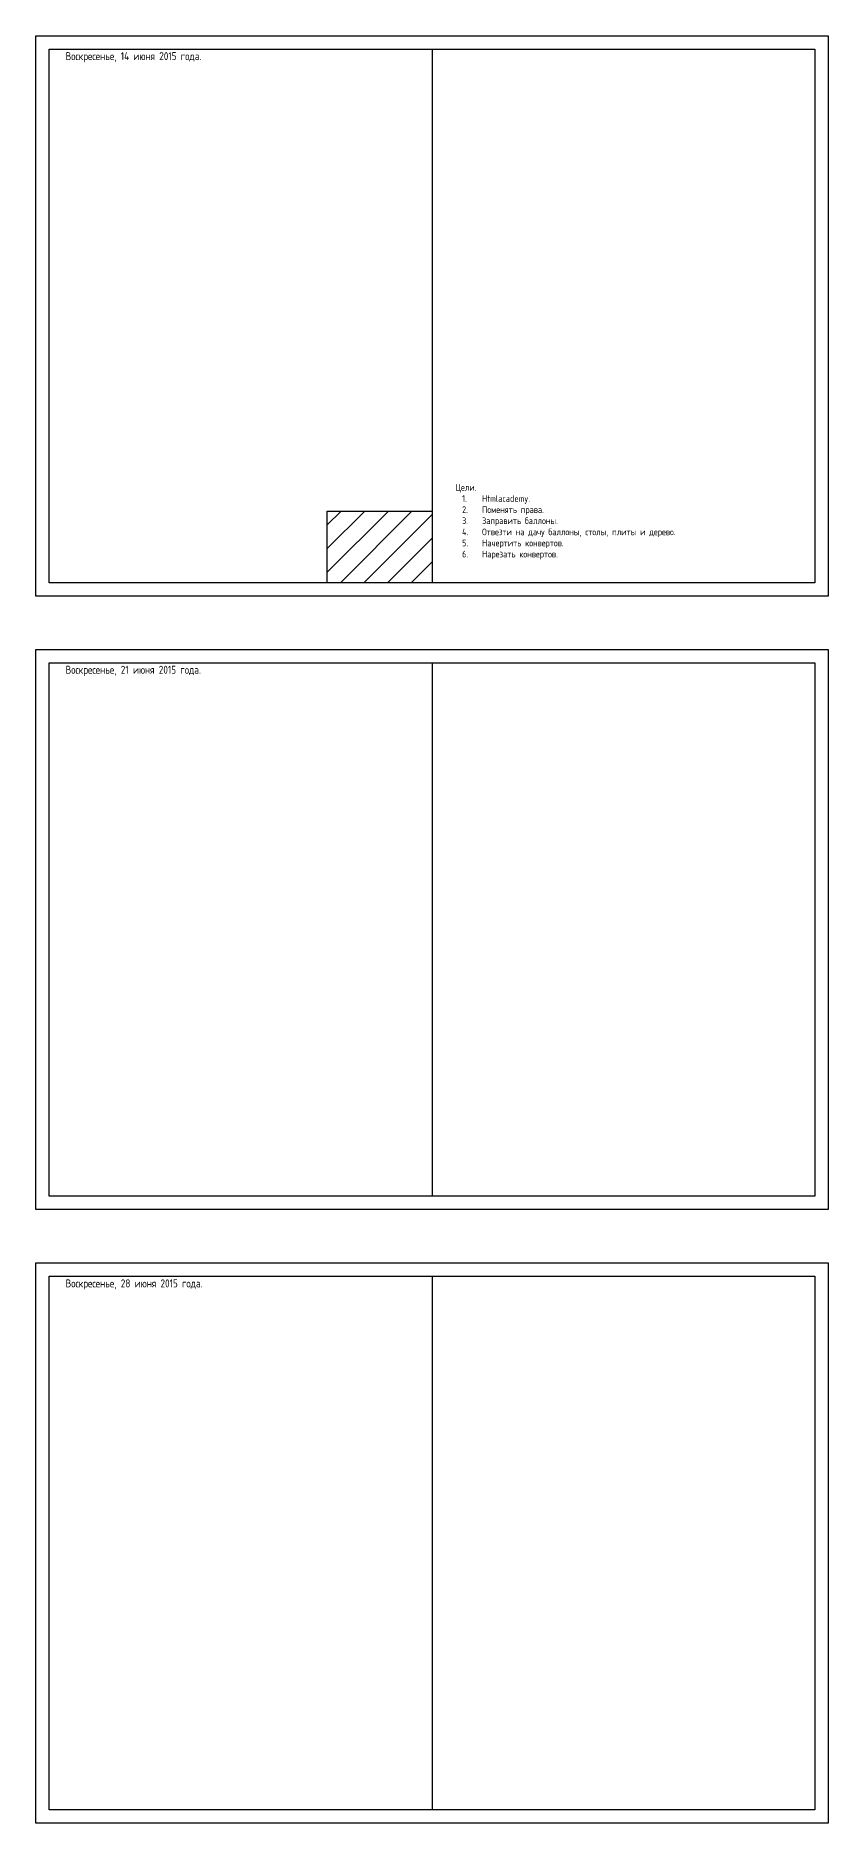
# Model space of a CAD drawing. Header units: millimetres. Extents: x -978 to 2856, y -2564 to 866.
# Drawn here: x 1297 to 1594, y -264 to 406 of the extents above; entities that cross this region are included whole.
import ezdxf

# ---------------------------------------------------------------- set-up
doc = ezdxf.new("R2010")
doc.units = ezdxf.units.MM
doc.header["$MEASUREMENT"] = 0
doc.layers.add('S', color=240, linetype='Continuous')
doc.styles.add('texxt', font='romans.shx', dxfattribs={"width": 0.8})

# ---------------------------------------------------------------- blocks, each defined once
blk = doc.blocks.new('S_day')
at = {"layer": 'S'}
h = blk.add_hatch(dxfattribs=at)
h.set_pattern_fill('ANSI31', color=256, scale=50)
h.set_pattern_definition([(45, (-811.23, -200.661), (-4.419417, 4.419417), [])])
h.paths.add_polyline_path([(-39.23, 26.84), (-39.23, 0), (0, 0), (0, 26.84)])
blk.add_lwpolyline([(0, 0), (-39.23, 0), (-39.23, 26.84), (0, 26.84)], close=True, dxfattribs=at)

msp = doc.modelspace()

# ---------------------------------------------------------------- linework, layer by layer
for p, q in [((1445.23, 400.66), (1445.23, 200.66)), ((1445.23, 170.66), (1445.23, -29.34)), ((1445.23, -59.34), (1445.23, -259.34))]:
    msp.add_line(p, q)
for points in [[(1296.73, 405.66), (1593.73, 405.66), (1593.73, 195.66), (1296.73, 195.66)], [(1301.73, 400.66), (1588.73, 400.66), (1588.73, 200.66), (1301.73, 200.66)], [(1296.73, 175.66), (1593.73, 175.66), (1593.73, -34.34), (1296.73, -34.34)], [(1301.73, 170.66), (1588.73, 170.66), (1588.73, -29.34), (1301.73, -29.34)], [(1296.73, -54.34), (1593.73, -54.34), (1593.73, -264.34), (1296.73, -264.34)], [(1301.73, -59.34), (1588.73, -59.34), (1588.73, -259.34), (1301.73, -259.34)]]:
    msp.add_lwpolyline(points, close=True)

# ---------------------------------------------------------------- block references
msp.add_blockref('S_day', (1445.23, 200.66))

# ---------------------------------------------------------------- texts
note = msp.add_mtext_dynamic_manual_height_columns('\\pt24;Воскресенье, 14 июня 2015 года.\\P', width=137.3157, gutter_width=20, heights=[3.79, 0], dxfattribs=dict(insert=(1307.91, 394.91), char_height=3, attachment_point=7, style='texxt'))
at = {"insert": (1454, 209.43), "char_height": 2.5, "attachment_point": 7, "style": 'texxt'}
msp.add_mtext_dynamic_manual_height_columns('Цели.\\P\\pi-7.5,l10,t10;1.^IHtmlacademy.\\P2.^IПоменять права.\\P3.^IЗаправить баллоны.\\P4.^IОтвезти на дачу баллоны, столы, плиты и дерево.\\P5.^IНачертить конвертов.\\P6.^IНарезать конвертов.', width=134.7299, gutter_width=20, heights=[0], dxfattribs=at)
note = msp.add_mtext_dynamic_manual_height_columns('\\pt24;Воскресенье, 21 июня 2015 года.\\P', width=137.3157, gutter_width=20, heights=[3.79, 0], dxfattribs=dict(insert=(1307.91, 164.91), char_height=3, attachment_point=7, style='texxt'))
note = msp.add_mtext_dynamic_manual_height_columns('\\pt24;Воскресенье, 28 июня 2015 года.\\P', width=137.3157, gutter_width=20, heights=[3.79, 0], dxfattribs=dict(insert=(1307.91, -65.09), char_height=3, attachment_point=7, style='texxt'))

doc.saveas('drawing.dxf')
